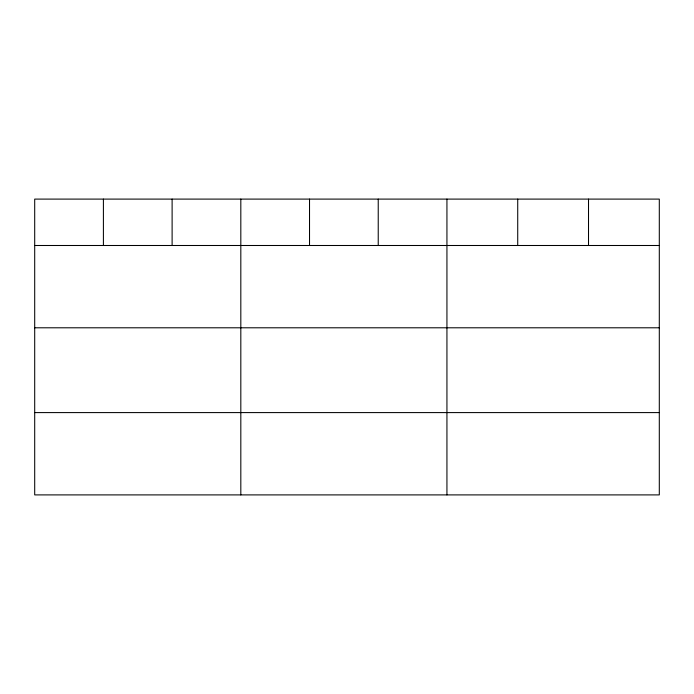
<?xml version="1.0" encoding="UTF-8"?>
<svg xmlns="http://www.w3.org/2000/svg" width="694" height="694" viewBox="0 0 694 694"><rect width="100%" height="100%" fill="white"/><g stroke="black" fill="none" stroke-linecap="round" stroke-linejoin="round"><path stroke-width="1.04" d="M659.3 245.494L659.3 494.9L34.7 494.9L34.7 199.1L659.3 199.1L659.3 245.494L34.7 245.494M34.7 327.794L659.3 327.794M34.7 412.592L659.3 412.592M588.512 199.1L588.512 245.494M517.724 199.1L517.724 245.494M446.936 199.1L446.936 494.9M378.23 199.1L378.23 245.494M309.524 199.1L309.524 245.494M240.818 199.1L240.818 494.9M172.112 199.1L172.112 245.494M103.406 199.1L103.406 245.494"/></g></svg>
